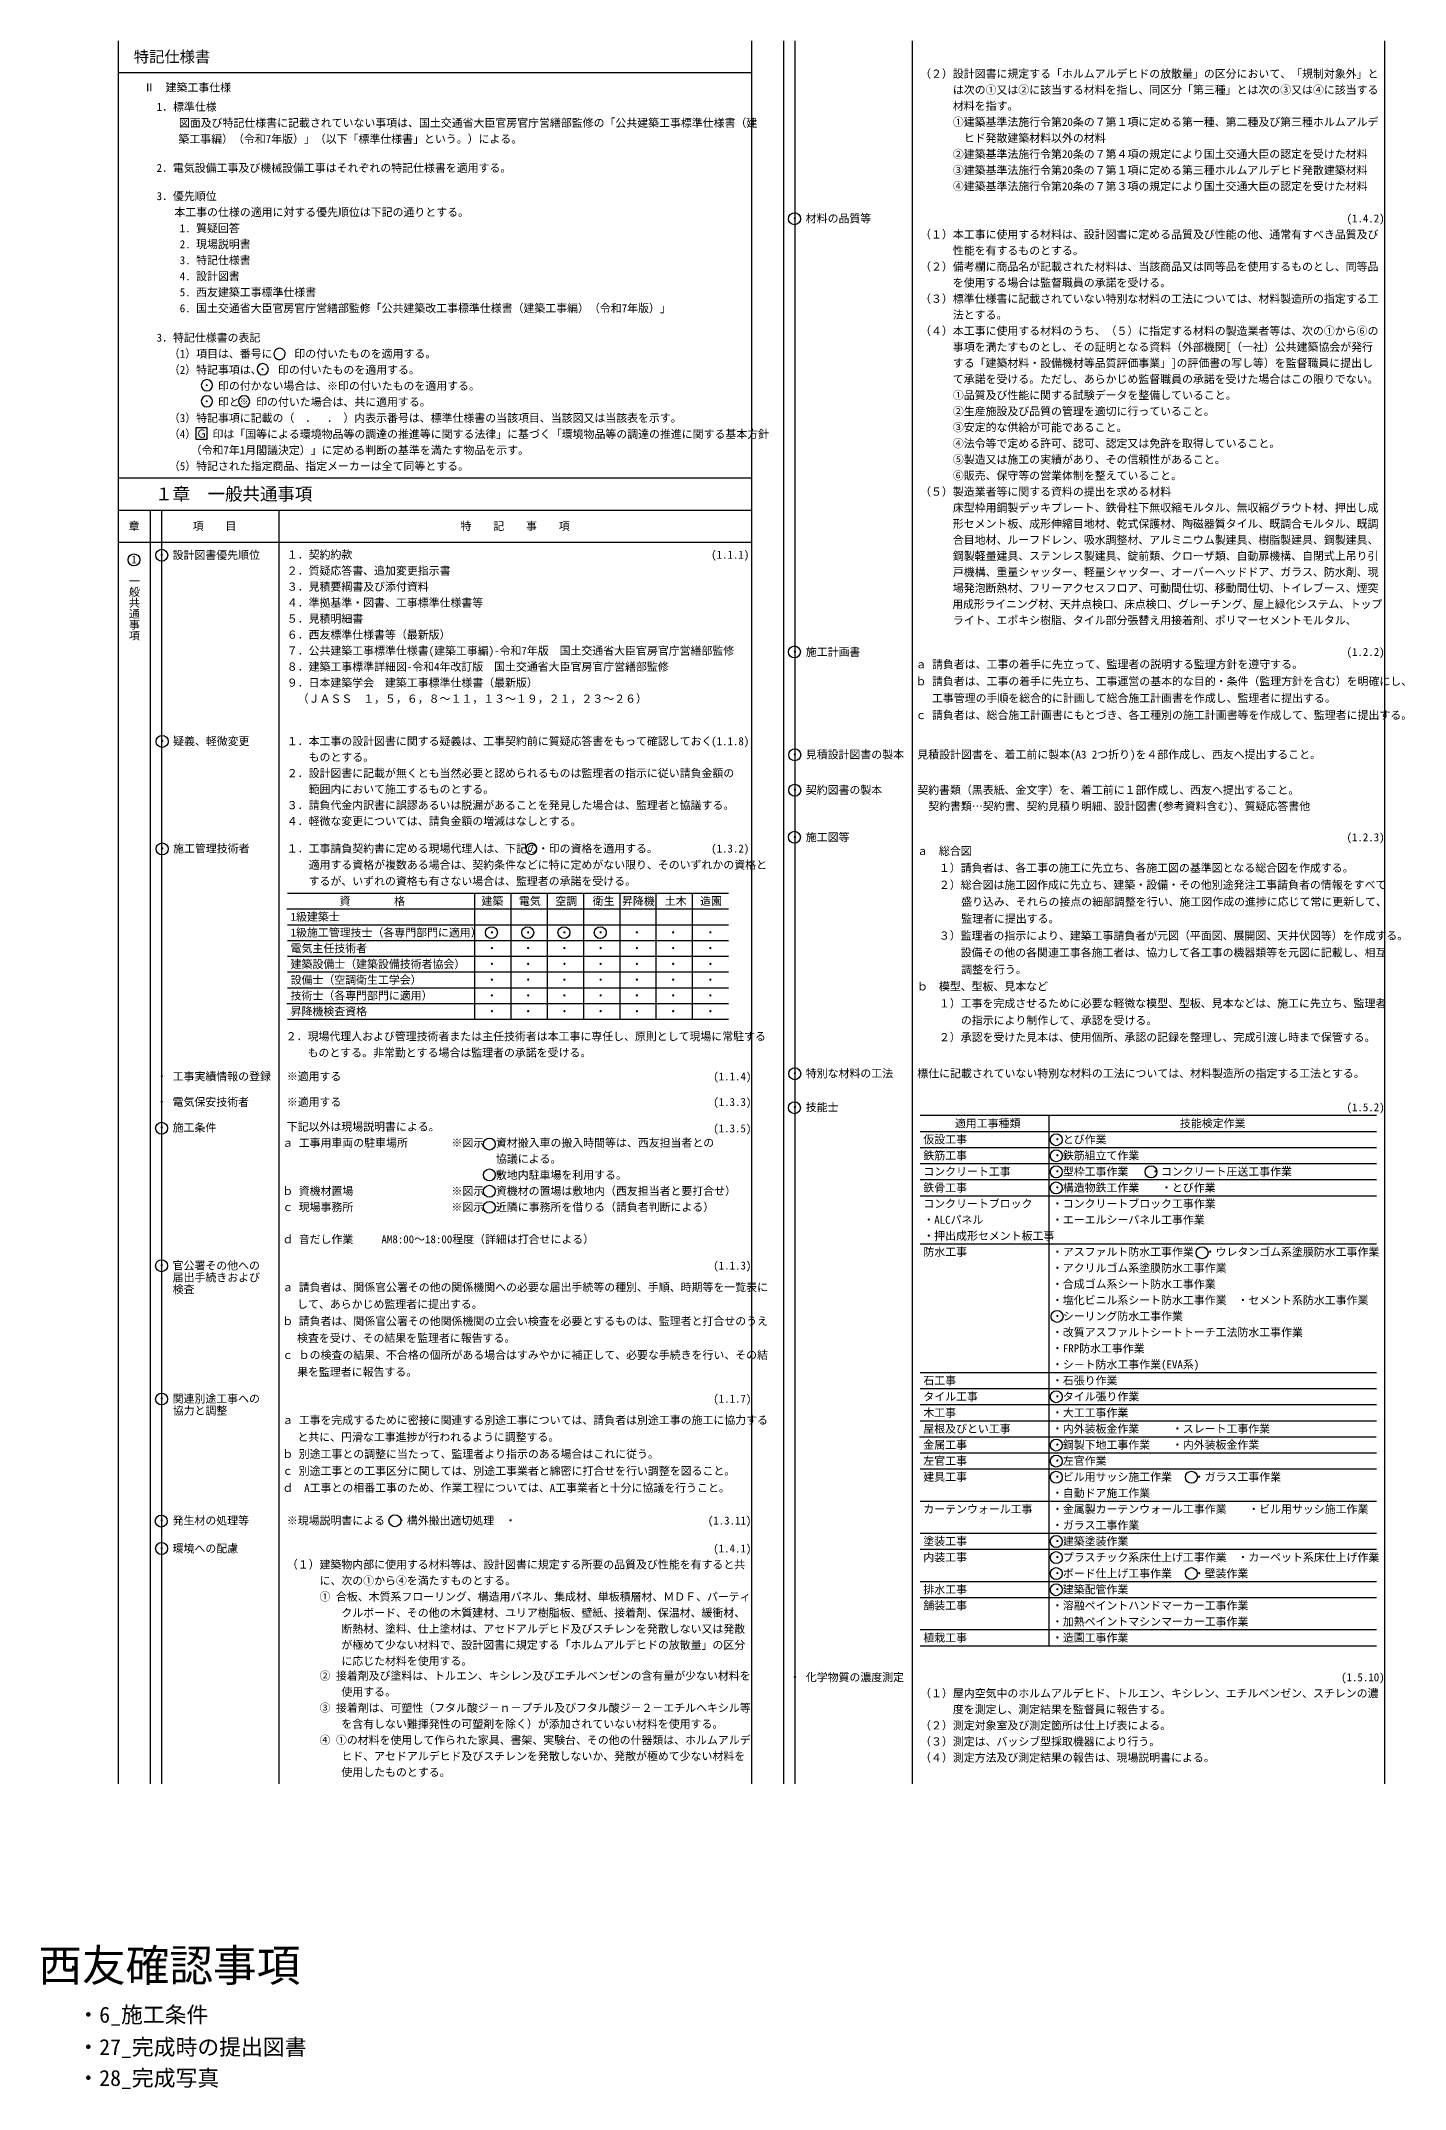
# Model space of a CAD drawing. Header units: millimetres. Extents: x 1 to 4376, y -95 to 584.
# Drawn here: x 1 to 427, y -56 to 584 of the extents above; entities that cross this region are included whole.
import ezdxf
from ezdxf.enums import TextEntityAlignment as Align

# ---------------------------------------------------------------- set-up
doc = ezdxf.new("R2010")
doc.units = ezdxf.units.MM
doc.header["$LTSCALE"] = 0.2
doc.layers.get('Defpoints').update_dxf_attribs({"color": 40})
for name, color, linetype in [('中枠', 6, 'Continuous'), ('文字', 7, 'Continuous'), ('文字2', 2, 'Continuous'), ('表', 4, 'Continuous')]:
    doc.layers.add(name, color=color, linetype=linetype)
doc.styles.add('@ＭＳ ゴシック', font='@MS Gothic.ttf', dxfattribs={"width": 0.85})
doc.styles.add('_Gothic_', font='MS Gothic.ttf', dxfattribs={"height": 1})
doc.styles.add('T_text', font='@MS Gothic.ttf')
doc.styles.add('text', font='MS Gothic.ttf')
doc.styles.add('ＭＳ ゴシック', font='MS Gothic.ttf')

msp = doc.modelspace()

# ---------------------------------------------------------------- linework, layer by layer
at = {"layer": 'Defpoints', "color": 251}
for p, q in [((236.16, 584.14), (236.16, 39.52)), ((38.28, 437.57), (38.28, 39.52))]:
    msp.add_line(p, q, dxfattribs=at)
at = {"layer": 'Defpoints'}
for centre in [(363.45, 205.46), (318.14, 185.58)]:
    msp.add_circle(centre, 1.87, dxfattribs=at)
at = {"layer": '中枠'}
for p, q in [((24.74, 584.14), (24.74, 39.52)), ((222.62, 584.14), (222.62, 39.52)), ((232.66, 584.14), (232.66, 39.52)), ((272.84, 584.14), (272.84, 39.52)), ((420.5, 584.14), (420.5, 39.52)), ((24.74, 574.29), (222.62, 574.29)), ((24.74, 447.62), (222.62, 447.62)), ((24.74, 437.57), (222.62, 437.57)), ((34.78, 437.57), (34.78, 39.52)), ((74.96, 437.57), (74.96, 39.52)), ((24.74, 427.53), (222.62, 427.53))]:
    msp.add_line(p, q, dxfattribs=at)
at = {"layer": '文字', "linetype": 'ByBlock', "lineweight": -2}
msp.add_lwpolyline([(49.07, 459.69), (52.59, 459.69), (52.59, 463.21), (49.07, 463.21)], close=True, dxfattribs=at)
at = {"layer": '文字2'}
for points in [[(76.96, 486.32, 1), (73.44, 486.35, 1)], [(71.69, 481.57, 1), (68.17, 481.57, 1)], [(54.26, 476.55, 1), (50.75, 476.55, 1)], [(54.26, 471.53, 1), (50.75, 471.53, 1)], [(65.89, 471.49, 1), (62.38, 471.49, 1)], [(155.62, 331.66, 1), (152.17, 331.69, 1)]]:
    msp.add_lwpolyline(points, format="xyb", close=True, dxfattribs=at)
for centre in [(236.1, 528.58), (29.71, 421.98), (38.39, 423.43), (236.06, 393.22), (38.52, 365.26), (236.16, 361.08), (236.16, 350.01), (38.52, 331.65), (236.06, 335.3), (141.41, 305.5), (152.74, 305.5), (164.07, 305.5), (175.4, 305.5), (236.16, 261.43), (236.06, 250.8), (38.35, 244.38), (140.75, 239.44), (317.9, 240.8), (317.9, 235.78), (140.75, 229.78), (317.9, 230.76), (347.5, 230.76), (140.75, 224.69), (317.9, 225.74), (140.75, 219.67), (38.32, 201.41), (38.35, 159.77), (317.9, 160.49), (317.9, 145.38), (317.9, 140.36), (317.9, 135.34), (360.13, 135.34), (38.25, 121.63), (111.26, 121.73), (317.9, 115.25), (38.34, 113.06), (317.9, 110.22), (317.9, 105.2), (360.1, 105.2), (317.9, 100.18)]:
    msp.add_circle(centre, 1.87, dxfattribs=at)
at = {"layer": '表'}
for p, q in [((77.67, 317.84), (215.47, 317.84)), ((136.15, 317.84), (136.15, 278.43)), ((147.48, 317.84), (147.48, 278.43)), ((147.48, 317.84), (147.48, 278.43)), ((158.81, 317.84), (158.81, 278.43)), ((158.81, 317.84), (158.81, 278.43)), ((170.14, 317.84), (170.14, 278.43)), ((170.14, 317.84), (170.14, 278.43)), ((181.48, 317.84), (181.48, 278.43)), ((181.48, 317.84), (181.48, 278.43)), ((192.81, 317.84), (192.81, 278.43)), ((192.81, 317.84), (192.81, 278.43)), ((204.14, 317.84), (204.14, 278.43)), ((204.14, 317.84), (204.14, 278.43)), ((77.52, 312.91), (215.47, 312.91)), ((77.67, 307.99), (215.47, 307.99)), ((77.67, 303.06), (215.47, 303.06)), ((77.67, 298.13), (215.47, 298.13)), ((77.67, 293.21), (215.47, 293.21)), ((77.67, 288.28), (215.47, 288.28)), ((77.52, 283.35), (215.47, 283.35)), ((77.67, 278.43), (215.47, 278.43)), ((275.35, 248.42), (417.99, 248.42)), ((275.35, 243.4), (417.99, 243.4)), ((315.53, 248.42), (315.53, 82.68)), ((275.35, 238.37), (417.99, 238.37)), ((275.35, 233.35), (417.99, 233.35)), ((275.35, 228.33), (417.99, 228.33)), ((275.35, 223.31), (417.99, 223.31)), ((275.35, 208.24), (417.99, 208.24)), ((275.35, 168.06), (417.99, 168.06)), ((275.35, 163.04), (417.99, 163.04)), ((275.35, 158.02), (417.99, 158.02)), ((275.2, 147.97), (417.83, 147.97)), ((275.35, 152.99), (417.99, 152.99)), ((275.35, 142.95), (417.99, 142.95)), ((275.35, 137.93), (417.99, 137.93)), ((275.35, 127.88), (417.99, 127.88)), ((275.35, 117.84), (417.99, 117.84)), ((275.35, 112.82), (417.99, 112.82)), ((275.35, 102.77), (417.99, 102.77)), ((275.35, 97.75), (417.99, 97.75)), ((275.35, 87.7), (417.99, 87.7)), ((275.35, 82.68), (417.99, 82.68))]:
    msp.add_line(p, q, dxfattribs=at)

# ---------------------------------------------------------------- texts
at = {"layer": 'Defpoints', "style": 'text'}
msp.add_text('ｄ\u3000A工事との相番工事のため、作業工程については、A工事業者と十分に協議を行うこと。', height=2.5, dxfattribs=at).set_placement((76.07, 130.76))
at = {"layer": '文字'}
for s, height, style, p in [('特記仕様書', 3.5, 'ＭＳ ゴシック', (29.66, 579.21)), ('Ⅱ\u3000建築工事仕様', 2.5, 'ＭＳ ゴシック', (32.78, 569.6)), ('（２）設計図書に規定する「ホルムアルデヒドの放散量」の区分において、「規制対象外」と', 2.5, 'ＭＳ ゴシック', (275.35, 573.88)), ('\u3000\u3000\u3000は次の①又は②に該当する材料を指し、同区分「第三種」とは次の③又は④に該当する', 2.5, 'ＭＳ ゴシック', (275.35, 568.86)), ('1．標準仕様', 2.5, 'ＭＳ ゴシック', (36.79, 563.55)), ('\u3000\u3000\u3000材料を指す。', 2.5, 'ＭＳ ゴシック', (275.35, 563.84)), (' \u3000 \u3000図面及び特記仕様書に記載されていない事項は、国土交通省大臣官房官庁営繕部監修の「公共建築工事標準仕様書（建', 2.5, 'ＭＳ ゴシック', (33.52, 558.53)), ('\u3000\u3000\u3000①建築基準法施行令第20条の７第１項に定める第一種、第二種及び第三種ホルムアルデ', 2.5, 'ＭＳ ゴシック', (275.35, 558.82)), ('\u3000  築工事編）（令和7年版）」（以下「標準仕様書」という。）による。', 2.5, 'ＭＳ ゴシック', (36.79, 553.51)), ('\u3000\u3000\u3000②建築基準法施行令第20条の７第４項の規定により国土交通大臣の認定を受けた材料', 2.5, 'ＭＳ ゴシック', (275.35, 548.77)), ('\u3000\u3000\u3000\u3000ヒド発散建築材料以外の材料', 2.5, 'ＭＳ ゴシック', (275.35, 553.79)), ('2．電気設備工事及び機械設備工事はそれぞれの特記仕様書を適用する。', 2.5, 'ＭＳ ゴシック', (36.79, 544.46)), ('\u3000\u3000\u3000③建築基準法施行令第20条の７第１項に定める第三種ホルムアルデヒド発散建築材料', 2.5, 'ＭＳ ゴシック', (275.35, 543.75)), ('\u3000\u3000\u3000④建築基準法施行令第20条の７第３項の規定により国土交通大臣の認定を受けた材料', 2.5, 'ＭＳ ゴシック', (275.35, 538.73)), ('3．優先順位', 2.5, 'text', (36.79, 535.65)), (' 本工事の仕様の適用に対する優先順位は下記の通りとする。', 2.5, 'text', (40.61, 530.64)), ('  1. 質疑回答\u3000', 2.5, 'text', (40.61, 525.62)), ('・ 材料の品質等', 2.5, 'ＭＳ ゴシック', (234.52, 528.68)), ('（１）本工事に使用する材料は、設計図書に定める品質及び性能の他、通常有すべき品質及び', 2.5, 'ＭＳ ゴシック', (275.35, 523.66)), ('  2. 現場説明書', 2.5, 'text', (40.61, 520.62)), ('\u3000\u3000\u3000性能を有するものとする。', 2.5, 'ＭＳ ゴシック', (275.35, 518.64)), ('  4. 設計図書', 2.5, 'text', (40.61, 510.62)), ('  3. 特記仕様書', 2.5, 'text', (40.61, 515.62)), ('（２）備考欄に商品名が記載された材料は、当該商品又は同等品を使用するものとし、同等品', 2.5, 'ＭＳ ゴシック', (275.35, 513.61)), ('  5. 西友建築工事標準仕様書', 2.5, 'text', (40.61, 505.62)), ('\u3000\u3000\u3000を使用する場合は監督職員の承諾を受ける。', 2.5, 'ＭＳ ゴシック', (275.35, 508.59)), ('  6. 国土交通省大臣官房官庁営繕部監修「公共建築改工事標準仕様書（建築工事編）（令和7年版）」', 2.5, 'text', (40.61, 500.62)), ('（３）標準仕様書に記載されていない特別な材料の工法については、材料製造所の指定する工', 2.5, 'ＭＳ ゴシック', (275.35, 503.57)), ('\u3000\u3000\u3000法とする。', 2.5, 'ＭＳ ゴシック', (275.35, 498.55)), ('3．特記仕様書の表記', 2.5, 'ＭＳ ゴシック', (36.79, 491.42)), ('（４）本工事に使用する材料のうち、（５）に指定する材料の製造業者等は、次の①から⑥の', 2.5, 'ＭＳ ゴシック', (275.35, 493.53)), ('（1）項目は、番号に\u3000\u3000印の付いたものを適用する。', 2.5, 'ＭＳ ゴシック', (40.61, 486.4)), ('\u3000\u3000\u3000事項を満たすものとし、その証明となる資料（外部機関[（一社）公共建築協会が発行', 2.5, 'ＭＳ ゴシック', (275.35, 488.5)), ('（2）特記事項は、\u3000 印の付いたものを適用する。', 2.5, 'ＭＳ ゴシック', (40.61, 481.37)), ('\u3000\u3000\u3000て承諾を受ける。ただし、あらかじめ監督職員の承諾を受けた場合はこの限りでない。', 2.5, 'ＭＳ ゴシック', (275.35, 478.46)), ('\u3000\u3000\u3000する「建築材料・設備機材等品質評価事業」]の評価書の写し等）を監督職員に提出し', 2.5, 'ＭＳ ゴシック', (275.35, 483.48)), ('\u3000\u3000 \u3000\u3000印の付かない場合は、※印の付いたものを適用する。', 2.5, 'ＭＳ ゴシック', (40.61, 476.35)), ('\u3000\u3000\u3000①品質及び性能に関する試験データを整備していること。', 2.5, 'ＭＳ ゴシック', (275.35, 473.44)), ('（3）特記事項に記載の（  ．  ． ）内表示番号は、標準仕様書の当該項目、当該図又は当該表を示す。', 2.5, 'ＭＳ ゴシック', (40.61, 466.31)), ('\u3000\u3000\u3000\u3000 印と\u3000 印の付いた場合は、共に適用する。', 2.5, 'ＭＳ ゴシック', (40.61, 471.33)), ('\u3000\u3000\u3000②生産施設及び品質の管理を適切に行っていること。', 2.5, 'ＭＳ ゴシック', (275.35, 468.41)), ('（4）\u3000 印は「国等による環境物品等の調達の推進等に関する法律」に基づく「環境物品等の調達の推進に関する基本方針', 2.5, 'ＭＳ ゴシック', (40.61, 461.28)), ('\u3000\u3000\u3000③安定的な供給が可能であること。', 2.5, 'ＭＳ ゴシック', (275.35, 463.39)), ('\u3000\u3000（令和7年1月閣議決定）」に定める判断の基準を満たす物品を示す。', 2.5, 'ＭＳ ゴシック', (40.61, 456.26)), ('\u3000\u3000\u3000④法令等で定める許可、認可、認定又は免許を取得していること。', 2.5, 'ＭＳ ゴシック', (275.35, 458.37)), ('\u3000\u3000\u3000⑤製造又は施工の実績があり、その信頼性があること。', 2.5, 'ＭＳ ゴシック', (275.35, 453.35)), ('（5）特記された指定商品、指定メーカーは全て同等とする。', 2.5, 'ＭＳ ゴシック', (40.61, 451.28)), ('\u3000\u3000\u3000⑥販売、保守等の営業体制を整えていること。', 2.5, 'ＭＳ ゴシック', (275.35, 448.32)), ('（５）製造業者等に関する資料の提出を求める材料', 2.5, 'ＭＳ ゴシック', (275.35, 443.3)), ('\u3000\u3000\u3000床型枠用鋼製デッキプレート、鉄骨柱下無収縮モルタル、無収縮グラウト材、押出し成', 2.5, 'ＭＳ ゴシック', (275.35, 438.28)), ('\u3000\u3000\u3000合目地材、ルーフドレン、吸水調整材、アルミニウム製建具、樹脂製建具、鋼製建具、', 2.5, 'ＭＳ ゴシック', (275.35, 428.23)), ('\u3000\u3000\u3000形セメント板、成形伸縮目地材、乾式保護材、陶磁器質タイル、既調合モルタル、既調', 2.5, 'ＭＳ ゴシック', (275.35, 433.26)), ('・ 設計図書優先順位', 2.5, 'ＭＳ ゴシック', (36.67, 423.5)), ('１．契約約款', 2.5, 'ＭＳ ゴシック', (77.46, 423.6)), ('\u3000\u3000\u3000鋼製軽量建具、ステンレス製建具、錠前類、クローザ類、自動扉機構、自閉式上吊り引', 2.5, 'ＭＳ ゴシック', (275.35, 423.21)), ('２．質疑応答書、追加変更指示書', 2.5, 'ＭＳ ゴシック', (77.46, 418.6)), ('\u3000\u3000\u3000戸機構、重量シャッター、軽量シャッター、オーバーヘッドドア、ガラス、防水剤、現', 2.5, 'ＭＳ ゴシック', (275.35, 418.19)), ('３．見積要綱書及び添付資料', 2.5, 'ＭＳ ゴシック', (77.46, 413.6)), ('４．準拠基準・図書、工事標準仕様書等', 2.5, 'ＭＳ ゴシック', (77.46, 408.6)), ('\u3000\u3000\u3000場発泡断熱材、フリーアクセスフロア、可動間仕切、移動間仕切、トイレブース、煙突', 2.5, 'ＭＳ ゴシック', (275.35, 413.17)), ('５．見積明細書', 2.5, 'ＭＳ ゴシック', (77.46, 403.6)), ('\u3000\u3000\u3000ライト、エポキシ樹脂、タイル部分張替え用接着剤、ポリマーセメントモルタル、', 2.5, 'ＭＳ ゴシック', (275.35, 403.12)), ('６．西友標準仕様書等（最新版）', 2.5, 'ＭＳ ゴシック', (77.46, 398.6)), ('７．公共建築工事標準仕様書(建築工事編)-令和7年版\u3000国土交通省大臣官房官庁営繕部監修\u3000', 2.5, 'ＭＳ ゴシック', (77.46, 393.6)), ('・ 施工計画書', 2.5, 'ＭＳ ゴシック', (234.52, 393.21)), ('８．建築工事標準詳細図-令和4年改訂版\u3000国土交通省大臣官房官庁営繕部監修\u3000', 2.5, 'ＭＳ ゴシック', (77.46, 388.6)), ('９．日本建築学会\u3000建築工事標準仕様書（最新版）', 2.5, 'ＭＳ ゴシック', (77.46, 383.6)), ('\u3000（ＪＡＳＳ\u3000１，５，６，８～１１，１３～１９，２１，２３～２６）', 2.5, 'ＭＳ ゴシック', (77.46, 378.6)), ('・ 疑義、軽微変更', 2.5, 'ＭＳ ゴシック', (36.83, 365.33)), ('１．本工事の設計図書に関する疑義は、工事契約前に質疑応答書をもって確認しておく', 2.5, 'ＭＳ ゴシック', (77.46, 365.33)), ('\u3000\u3000ものとする。', 2.5, 'ＭＳ ゴシック', (77.46, 360.33)), ('・ 見積設計図書の製本', 2.5, 'text', (234.52, 361.16)), ('見積設計図書を、着工前に製本(A3 2つ折り)を４部作成し、西友へ提出すること。', 2.5, 'text', (274.47, 361.16)), ('２．設計図書に記載が無くとも当然必要と認められるものは監理者の指示に従い請負金額の', 2.5, 'ＭＳ ゴシック', (77.46, 355.33)), ('３．請負代金内訳書に誤謬あるいは脱漏があることを発見した場合は、監理者と協議する。', 2.5, 'ＭＳ ゴシック', (77.46, 345.33)), ('\u3000\u3000範囲内において施工するものとする。', 2.5, 'ＭＳ ゴシック', (77.46, 350.33)), ('・ 契約図書の製本', 2.5, 'text', (234.52, 350.09)), ('契約書類（黒表紙、金文字）を、着工前に１部作成し、西友へ提出すること。', 2.5, 'text', (274.47, 350.09)), ('\u3000契約書類…契約書、契約見積り明細、設計図書(参考資料含む)、質疑応答書他', 2.5, 'text', (274.47, 345)), ('４．軽微な変更については、請負金額の増減はなしとする。', 2.5, 'ＭＳ ゴシック', (77.46, 340.33)), ('・ 施工管理技術者', 2.5, 'ＭＳ ゴシック', (36.83, 331.78)), ('１．工事請負契約書に定める現場代理人は、下記の・印の資格を適用する。', 2.5, 'ＭＳ ゴシック', (77.46, 331.78)), ('・ 施工図等', 2.5, 'ＭＳ ゴシック', (234.52, 335.3)), ('\u3000\u3000適用する資格が複数ある場合は、契約条件などに特に定めがない限り、そのいずれかの資格と', 2.5, 'ＭＳ ゴシック', (77.46, 326.69)), ('\u3000\u3000するが、いずれの資格も有さない場合は、監理者の承諾を受ける。', 2.5, 'ＭＳ ゴシック', (77.46, 321.59)), ('資\u3000\u3000\u3000\u3000格', 2.5, 'ＭＳ ゴシック', (93.93, 315.38)), ('建築', 2.5, 'ＭＳ ゴシック', (138.3, 315.38)), ('電気', 2.5, 'ＭＳ ゴシック', (150.01, 315.38)), ('空調', 2.5, 'ＭＳ ゴシック', (161.38, 315.38)), ('衛生', 2.5, 'ＭＳ ゴシック', (173.05, 315.38)), ('昇降機', 2.5, 'ＭＳ ゴシック', (182.21, 315.38)), ('土木', 2.5, 'ＭＳ ゴシック', (195.58, 315.38)), ('造園', 2.5, 'ＭＳ ゴシック', (206.59, 315.38)), ('1級建築士', 2.5, 'ＭＳ ゴシック', (78.66, 310.45)), ('1級施工管理技士（各専門部門に適用）', 2.5, 'ＭＳ ゴシック', (78.66, 305.52)), ('電気主任技術者', 2.5, 'ＭＳ ゴシック', (78.66, 300.6)), ('・', 2.5, 'ＭＳ ゴシック', (139.84, 305.52)), ('・', 2.5, 'ＭＳ ゴシック', (151.17, 305.52)), ('・', 2.5, 'ＭＳ ゴシック', (162.5, 305.52)), ('・', 2.5, 'ＭＳ ゴシック', (173.82, 305.52)), ('・', 2.5, 'ＭＳ ゴシック', (185.15, 305.52)), ('・', 2.5, 'ＭＳ ゴシック', (196.48, 305.52)), ('・', 2.5, 'ＭＳ ゴシック', (208.11, 305.52)), ('建築設備士（建築設備技術者協会）', 2.5, 'ＭＳ ゴシック', (78.66, 295.67)), ('設備士（空調衛生工学会）', 2.5, 'ＭＳ ゴシック', (78.66, 290.74)), ('技術士（各専門部門に適用）', 2.5, 'ＭＳ ゴシック', (78.66, 285.82)), ('昇降機検査資格', 2.5, 'ＭＳ ゴシック', (78.66, 280.89)), ('２．現場代理人および管理技術者または主任技術者は本工事に専任し、原則として現場に常駐する', 2.5, 'ＭＳ ゴシック', (77.13, 273.09)), ('\u3000\u3000ものとする。非常勤とする場合は監理者の承諾を受ける。', 2.5, 'ＭＳ ゴシック', (77.13, 267.99)), ('・ 特別な材料の工法', 2.5, 'text', (234.52, 261.51)), ('標仕に記載されていない特別な材料の工法については、材料製造所の指定する工法とする。', 2.5, 'text', (274.47, 261.51)), ('・ 工事実績情報の登録', 2.5, 'ＭＳ ゴシック', (36.68, 260.58)), ('※適用する', 2.5, 'ＭＳ ゴシック', (77.47, 260.58)), ('・ 電気保安技術者', 2.5, 'ＭＳ ゴシック', (36.68, 252.58)), ('※適用する', 2.5, 'ＭＳ ゴシック', (77.47, 252.58)), ('・ 技能士', 2.5, 'ＭＳ ゴシック', (234.52, 250.93)), ('・ 施工条件', 2.5, 'ＭＳ ゴシック', (36.68, 244.58)), ('下記以外は現場説明書による。', 2.5, 'ＭＳ ゴシック', (77.47, 244.85)), ('ａ 工事用車両の駐車場所\u3000\u3000\u3000\u3000※図示\u3000・', 2.5, 'ＭＳ ゴシック', (76.07, 239.83)), ('資材搬入車の搬入時間等は、西友担当者との', 2.5, 'ＭＳ ゴシック', (142.8, 239.83)), ('仮設工事', 2.5, 'ＭＳ ゴシック', (276.36, 240.88)), ('鉄筋工事', 2.5, 'ＭＳ ゴシック', (276.36, 235.86)), ('・とび作業', 2.5, 'ＭＳ ゴシック', (316.54, 240.88)), ('・鉄筋組立て作業', 2.5, 'ＭＳ ゴシック', (316.54, 235.86)), ('協議による。', 2.5, 'ＭＳ ゴシック', (142.8, 234.81)), ('敷地内駐車場を利用する。', 2.5, 'ＭＳ ゴシック', (142.8, 229.78)), ('コンクリート工事', 2.5, 'ＭＳ ゴシック', (276.36, 230.84)), ('・型枠工事作業    ・コンクリート圧送工事作業', 2.5, 'ＭＳ ゴシック', (316.54, 230.84)), ('ｂ 資機材置場\u3000\u3000\u3000\u3000\u3000\u3000\u3000\u3000\u3000※図示\u3000・', 2.5, 'ＭＳ ゴシック', (76.07, 224.76)), ('資機材の置場は敷地内（西友担当者と要打合せ）', 2.5, 'ＭＳ ゴシック', (142.8, 224.76)), ('\u3000\u3000\u3000\u3000\u3000\u3000\u3000\u3000\u3000\u3000\u3000\u3000\u3000\u3000\u3000\u3000\u3000\u3000\u3000\u3000・', 2.5, 'ＭＳ ゴシック', (74.15, 229.78)), ('鉄骨工事', 2.5, 'ＭＳ ゴシック', (276.36, 225.82)), ('・構造物鉄工作業    ・とび作業', 2.5, 'ＭＳ ゴシック', (316.54, 225.82)), ('ｃ 現場事務所\u3000\u3000\u3000\u3000\u3000\u3000\u3000\u3000\u3000※図示\u3000・', 2.5, 'ＭＳ ゴシック', (76.07, 219.74)), ('近隣に事務所を借りる（請負者判断による）', 2.5, 'ＭＳ ゴシック', (142.8, 219.74)), ('コンクリートブロック', 2.5, 'ＭＳ ゴシック', (276.36, 220.8)), ('・コンクリートブロック工事作業   ', 2.5, 'ＭＳ ゴシック', (316.54, 220.8)), ('ｄ 音だし作業', 2.5, 'ＭＳ ゴシック', (76.07, 209.69)), ('AM8:00～18:00程度（詳細は打合せによる）', 2.5, 'ＭＳ ゴシック', (107.04, 209.69)), ('・ALCパネル', 2.5, 'ＭＳ ゴシック', (276.36, 215.77)), ('・押出成形セメント板工事', 2.5, 'ＭＳ ゴシック', (276.36, 210.75)), ('・エーエルシーパネル工事作業', 2.5, 'ＭＳ ゴシック', (316.54, 215.77)), ('防水工事', 2.5, 'ＭＳ ゴシック', (276.36, 205.73)), ('・アスファルト防水工事作業\u3000・ウレタンゴム系塗膜防水工事作業', 2.5, 'ＭＳ ゴシック', (316.54, 205.73)), ('・ 官公署その他への', 2.5, 'ＭＳ ゴシック', (36.68, 201.48)), ('届出手続きおよび', 2.5, 'ＭＳ ゴシック', (41.82, 197.75)), ('・アクリルゴム系塗膜防水工事作業', 2.5, 'ＭＳ ゴシック', (316.54, 200.71)), ('検査', 2.5, 'ＭＳ ゴシック', (41.82, 194.02)), ('・合成ゴム系シート防水工事作業', 2.5, 'ＭＳ ゴシック', (316.54, 195.68)), ('・塩化ビニル系シート防水工事作業\u3000・セメント系防水工事作業', 2.5, 'ＭＳ ゴシック', (316.54, 190.66)), ('・シーリング防水工事作業', 2.5, 'ＭＳ ゴシック', (316.54, 185.64)), ('・改質アスファルトシートトーチ工法防水工事作業', 2.5, 'ＭＳ ゴシック', (316.54, 180.62)), ('・FRP防水工事作業', 2.5, 'ＭＳ ゴシック', (316.54, 175.59)), ('石工事', 2.5, 'ＭＳ ゴシック', (276.36, 165.55)), ('・シ－ト防水工事作業(EVA系)', 2.5, 'ＭＳ ゴシック', (316.54, 170.57)), ('・石張り作業', 2.5, 'ＭＳ ゴシック', (316.54, 165.55)), ('・ 関連別途工事への', 2.5, 'ＭＳ ゴシック', (36.68, 159.87)), ('タイル工事', 2.5, 'ＭＳ ゴシック', (276.36, 160.53)), ('・タイル張り作業', 2.5, 'ＭＳ ゴシック', (316.54, 160.53)), ('協力と調整', 2.5, 'ＭＳ ゴシック', (41.82, 156.14)), ('木工事', 2.5, 'ＭＳ ゴシック', (276.36, 155.51)), ('・大工工事作業', 2.5, 'ＭＳ ゴシック', (316.54, 155.51)), ('屋根及びとい工事', 2.5, 'ＭＳ ゴシック', (276.36, 150.48)), ('・内外装板金作業\u3000    ・スレート工事作業', 2.5, 'ＭＳ ゴシック', (316.54, 150.48)), ('左官工事', 2.5, 'ＭＳ ゴシック', (276.36, 140.44)), ('金属工事', 2.5, 'ＭＳ ゴシック', (276.36, 145.46)), ('・鋼製下地工事作業    ・内外装板金作業\u3000', 2.5, 'ＭＳ ゴシック', (316.54, 145.46)), ('・左官作業', 2.5, 'ＭＳ ゴシック', (316.54, 140.44)), ('建具工事', 2.5, 'ＭＳ ゴシック', (276.36, 135.42)), ('・ビル用サッシ施工作業    ・ガラス工事作業', 2.5, 'ＭＳ ゴシック', (316.54, 135.42)), ('・自動ドア施工作業', 2.5, 'ＭＳ ゴシック', (316.54, 130.39)), ('・ 発生材の処理等', 2.5, 'ＭＳ ゴシック', (36.68, 121.8)), ('※現場説明書による\u3000・構外搬出適切処理\u3000・', 2.5, 'ＭＳ ゴシック', (77.47, 121.8)), ('カーテンウォール工事', 2.5, 'ＭＳ ゴシック', (276.36, 125.37)), ('・金属製カーテンウォール工事作業    ・ビル用サッシ施工作業', 2.5, 'ＭＳ ゴシック', (316.54, 125.37)), ('・ガラス工事作業', 2.5, 'ＭＳ ゴシック', (316.54, 120.35)), ('塗装工事', 2.5, 'ＭＳ ゴシック', (276.36, 115.33)), ('・建築塗装作業', 2.5, 'ＭＳ ゴシック', (316.54, 115.33)), ('・ 環境への配慮', 2.5, 'ＭＳ ゴシック', (36.68, 113.06)), ('（１）建築物内部に使用する材料等は、設計図書に規定する所要の品質及び性能を有すると共', 2.5, 'ＭＳ ゴシック', (77.47, 108.04)), ('内装工事', 2.5, 'ＭＳ ゴシック', (276.36, 110.3)), ('・プラスチック系床仕上げ工事作業\u3000・カーペット系床仕上げ作業', 2.5, 'ＭＳ ゴシック', (316.54, 110.3)), ('\u3000\u3000\u3000に、次の①から④を満たすものとする。', 2.5, 'ＭＳ ゴシック', (77.47, 103.02)), ('・ボード仕上げ工事作業    ・壁装作業', 2.5, 'ＭＳ ゴシック', (316.54, 105.28)), ('\u3000\u3000\u3000① 合板、木質系フローリング、構造用パネル、集成材、単板積層材、ＭＤＦ、パーティ', 2.5, 'ＭＳ ゴシック', (77.47, 97.99)), ('舗装工事', 2.5, 'ＭＳ ゴシック', (276.36, 95.24)), ('排水工事', 2.5, 'ＭＳ ゴシック', (276.36, 100.26)), ('・建築配管作業', 2.5, 'ＭＳ ゴシック', (316.54, 100.26)), ('・溶融ペイントハンドマーカー工事作業', 2.5, 'ＭＳ ゴシック', (316.54, 95.24)), ('\u3000\u3000\u3000\u3000\u3000断熱材、塗料、仕上塗材は、アセドアルデヒド及びスチレンを発散しない又は発散', 2.5, 'ＭＳ ゴシック', (77.47, 87.95)), ('\u3000\u3000\u3000\u3000\u3000クルボード、その他の木質建材、ユリア樹脂板、壁紙、接着剤、保温材、緩衝材、', 2.5, 'ＭＳ ゴシック', (77.47, 92.97)), ('・加熱ペイントマシンマーカー工事作業', 2.5, 'ＭＳ ゴシック', (316.54, 90.21)), ('\u3000\u3000\u3000\u3000\u3000が極めて少ない材料で、設計図書に規定する「ホルムアルデヒドの放散量」の区分', 2.5, 'ＭＳ ゴシック', (77.47, 82.93)), ('植栽工事', 2.5, 'ＭＳ ゴシック', (276.36, 85.19)), ('・造園工事作業', 2.5, 'ＭＳ ゴシック', (316.54, 85.19)), ('\u3000\u3000\u3000\u3000\u3000に応じた材料を使用する。', 2.5, 'ＭＳ ゴシック', (77.47, 77.9)), ('\u3000\u3000\u3000② 接着剤及び塗料は、トルエン、キシレン及びエチルベンゼンの含有量が少ない材料を', 2.5, 'ＭＳ ゴシック', (77.47, 73.28)), ('・ 化学物質の濃度測定', 2.5, 'ＭＳ ゴシック', (234.52, 72.82)), ('\u3000\u3000\u3000③ 接着剤は、可塑性（フタル酸ジ－ｎ－プチル及びフタル酸ジ－２－エチルヘキシル等', 2.5, 'ＭＳ ゴシック', (77.47, 63.24)), ('\u3000\u3000\u3000\u3000\u3000使用する。', 2.5, 'ＭＳ ゴシック', (77.47, 68.26)), ('（１）屋内空気中のホルムアルデヒド、トルエン、キシレン、エチルベンゼン、スチレンの濃', 2.5, 'ＭＳ ゴシック', (275.35, 67.8)), ('\u3000\u3000\u3000度を測定し、測定結果を監督員に報告する。', 2.5, 'ＭＳ ゴシック', (275.35, 62.78)), ('\u3000\u3000\u3000\u3000\u3000を含有しない難揮発性の可塑剤を除く）が添加されていない材料を使用する。', 2.5, 'ＭＳ ゴシック', (77.47, 58.22)), ('（２）測定対象室及び測定箇所は仕上げ表による。', 2.5, 'ＭＳ ゴシック', (275.35, 57.76)), ('\u3000\u3000\u3000④ ①の材料を使用して作られた家具、書架、実験台、その他の什器類は、ホルムアルデ', 2.5, 'ＭＳ ゴシック', (77.47, 53.19)), ('（３）測定は、バッシブ型採取機器により行う。', 2.5, 'ＭＳ ゴシック', (275.35, 52.73)), ('\u3000\u3000\u3000\u3000\u3000ヒド、アセドアルデヒド及びスチレンを発散しないか、発散が極めて少ない材料を', 2.5, 'ＭＳ ゴシック', (77.47, 48.17)), ('（４）測定方法及び測定結果の報告は、現場説明書による。', 2.5, 'ＭＳ ゴシック', (275.35, 47.71)), ('\u3000\u3000\u3000\u3000\u3000使用したものとする。', 2.5, 'ＭＳ ゴシック', (77.47, 43.15)), ('西友確認事項', 10, 'ＭＳ ゴシック', (-0.16, -17.2)), ('・6_施工条件', 5, 'ＭＳ ゴシック', (12.03, -32.62)), ('・27_完成時の提出図書', 5, 'ＭＳ ゴシック', (12.03, -42.73)), ('・28_完成写真', 5, 'ＭＳ ゴシック', (12.03, -52.39))]:
    msp.add_text(s, height=height, dxfattribs=dict(at, style=style)).set_placement(p, align=Align.MIDDLE_LEFT)
at = {"layer": '文字', "style": 'ＭＳ ゴシック'}
for s, p in [('(1.4.2)', (420.5, 528.68)), ('(1.1.1)', (221.96, 423.6)), ('(1.2.2)', (420.5, 393.21)), ('(1.1.8)', (221.96, 365.33)), ('(1.3.2)', (221.96, 331.78)), ('(1.2.3)', (420.5, 335.3)), ('(1.1.4)', (222.62, 260.58)), ('(1.3.3)', (222.62, 252.58)), ('(1.5.2)', (420.5, 250.93)), ('(1.3.5)', (222.62, 244.34)), ('(1.1.3)', (222.62, 201.48)), ('(1.1.7)', (222.62, 159.87)), ('(1.3.11)', (222.62, 121.8)), ('(1.4.1)', (222.62, 113.06)), ('(1.5.10)', (420.5, 72.82))]:
    msp.add_text(s, height=2.5, dxfattribs=at).set_placement(p, align=Align.MIDDLE_RIGHT)
at = {"layer": '文字', "linetype": 'ByBlock', "lineweight": -2, "style": 'T_text'}
for p in [(69.93, 481.57), (52.51, 476.55), (52.51, 471.53)]:
    msp.add_text('・', height=2.26, rotation=90, dxfattribs=at).set_placement(p, align=Align.MIDDLE_CENTER)
at = {"layer": '文字', "linetype": 'ByBlock', "lineweight": -2, "style": 'text'}
msp.add_text('※', height=2.01, dxfattribs=at).set_placement((64.13, 471.49), align=Align.MIDDLE_CENTER)
msp.add_text('Ｇ', height=2.51, dxfattribs=at).set_placement((50.83, 461.45), align=Align.MIDDLE)
at = {"layer": '文字', "color": 7, "lineweight": -3, "style": '_Gothic_'}
msp.add_text('１章\u3000一般共通事項', height=4, dxfattribs=at).set_placement((36.32, 442.59), align=Align.MIDDLE_LEFT)
at = {"layer": '文字'}
for s, style, p in [('章', 'ＭＳ ゴシック', (29.76, 432.55)), ('項\u3000\u3000目', 'ＭＳ ゴシック', (54.87, 432.55)), ('特\u3000\u3000記\u3000\u3000事\u3000\u3000項', 'ＭＳ ゴシック', (148.79, 432.55)), ('1', '@ＭＳ ゴシック', (29.76, 422.14)), ('適用工事種類', 'ＭＳ ゴシック', (296.45, 245.91)), ('技能検定作業', 'ＭＳ ゴシック', (366.76, 245.91))]:
    msp.add_text(s, height=2.5, dxfattribs=dict(at, style=style)).set_placement(p, align=Align.MIDDLE_CENTER)
at = {"layer": '文字', "style": '@ＭＳ ゴシック'}
msp.add_text('一般共通事項', height=2.5, rotation=270, dxfattribs=at).set_placement((29.76, 417.12), align=Align.MIDDLE_LEFT)
at = {"layer": '文字', "style": 'ＭＳ ゴシック', "width": 0.984615}
msp.add_text('\u3000\u3000\u3000用成形ライニング材、天井点検口、床点検口、グレーチング、屋上緑化システム、トップ', height=2.5, dxfattribs=at).set_placement((275.35, 408.15), align=Align.MIDDLE_LEFT)
at = {"layer": '文字', "style": 'text'}
for s, p in [('ａ 請負者は、工事の着手に先立って、監理者の説明する監理方針を遵守する。', (273.95, 388.1)), ('ｂ 請負者は、工事の着手に先立ち、工事運営の基本的な目的・条件（監理方針を含む）を明確にし、', (273.95, 382.8)), ('\u3000 工事管理の手順を総合的に計画して総合施工計画書を作成し、監理者に提出する。', (273.95, 377.51)), ('ｃ 請負者は、総合施工計画書にもとづき、各工種別の施工計画書等を作成して、監理者に提出する。', (273.95, 372.22)), ('ａ\u3000総合図', (274.4, 329.77)), ('\u3000\u3000１）請負者は、各工事の施工に先立ち、各施工図の基準図となる総合図を作成する。', (274.4, 324.48)), ('\u3000\u3000２）総合図は施工図作成に先立ち、建築・設備・その他別途発注工事請負者の情報をすべて', (274.4, 319.19)), ('\u3000\u3000\u3000\u3000\u3000盛り込み、それらの接点の細部調整を行い、施工図作成の進捗に応じて常に更新して、', (271.15, 313.9)), ('\u3000\u3000\u3000\u3000\u3000監理者に提出する。', (271.15, 308.6)), ('\u3000\u3000３）監理者の指示により、建築工事請負者が元図（平面図、展開図、天井伏図等）を作成する。', (274.4, 303.31)), ('\u3000\u3000\u3000\u3000設備その他の各関連工事各施工者は、協力して各工事の機器類等を元図に記載し、相互', (274.4, 298.02)), ('\u3000\u3000\u3000\u3000\u3000調整を行う。', (271.15, 292.73)), ('ｂ\u3000模型、型板、見本など', (274.4, 287.44)), ('\u3000\u3000１）工事を完成させるために必要な軽微な模型、型板、見本などは、施工に先立ち、監理者', (274.4, 282.14)), ('\u3000\u3000\u3000\u3000\u3000の指示により制作して、承認を受ける。', (271.04, 276.85)), ('\u3000\u3000２）承認を受けた見本は、使用個所、承認の記録を整理し、完成引渡し時まで保管する。', (274.4, 271.56)), ('ａ 請負者は、関係官公署その他の関係機関への必要な届出手続等の種別、手順、時期等を一覧表に', (76.07, 193.44)), ('ｂ 請負者は、関係官公署その他関係機関の立会い検査を必要とするものは、監理者と打合せのうえ', (76.07, 182.86)), ('して、あらかじめ監理者に提出する。', (80.68, 188.15)), ('検査を受け、その結果を監理者に報告する。', (80.68, 177.56)), ('ｃ ｂの検査の結果、不合格の個所がある場合はすみやかに補正して、必要な手続きを行い、その結', (76.07, 172.27)), ('果を監理者に報告する。', (80.68, 166.98)), ('ａ 工事を完成するために密接に関連する別途工事については、請負者は別途工事の施工に協力する', (76.07, 151.93)), ('と共に、円滑な工事進捗が行われるように調整する。', (80.79, 146.63)), ('ｂ 別途工事との調整に当たって、監理者より指示のある場合はこれに従う。', (76.07, 141.34)), ('ｃ 別途工事との工事区分に関しては、別途工事業者と綿密に打合せを行い調整を図ること。', (76.07, 136.05))]:
    msp.add_text(s, height=2.5, dxfattribs=at).set_placement(p)
at = {"layer": '文字', "color": 8, "true_color": 0x808080, "style": 'ＭＳ ゴシック'}
for p in [(139.84, 300.6), (151.17, 300.6), (162.5, 300.6), (173.82, 300.6), (185.15, 300.6), (196.48, 300.6), (208.11, 300.6), (139.84, 295.67), (151.17, 295.67), (162.5, 295.67), (173.82, 295.67), (185.15, 295.67), (196.48, 295.67), (208.11, 295.67), (139.84, 290.74), (151.17, 290.74), (162.5, 290.74), (173.82, 290.74), (185.15, 290.74), (196.48, 290.74), (208.11, 290.74), (139.84, 285.82), (151.17, 285.82), (162.5, 285.82), (173.82, 285.82), (185.15, 285.82), (196.48, 285.82), (208.11, 285.82), (139.84, 280.89), (151.17, 280.89), (162.5, 280.89), (173.82, 280.89), (185.15, 280.89), (196.48, 280.89), (208.11, 280.89)]:
    msp.add_text('・', height=2.5, dxfattribs=at).set_placement(p, align=Align.MIDDLE_LEFT)

doc.saveas('drawing.dxf')
